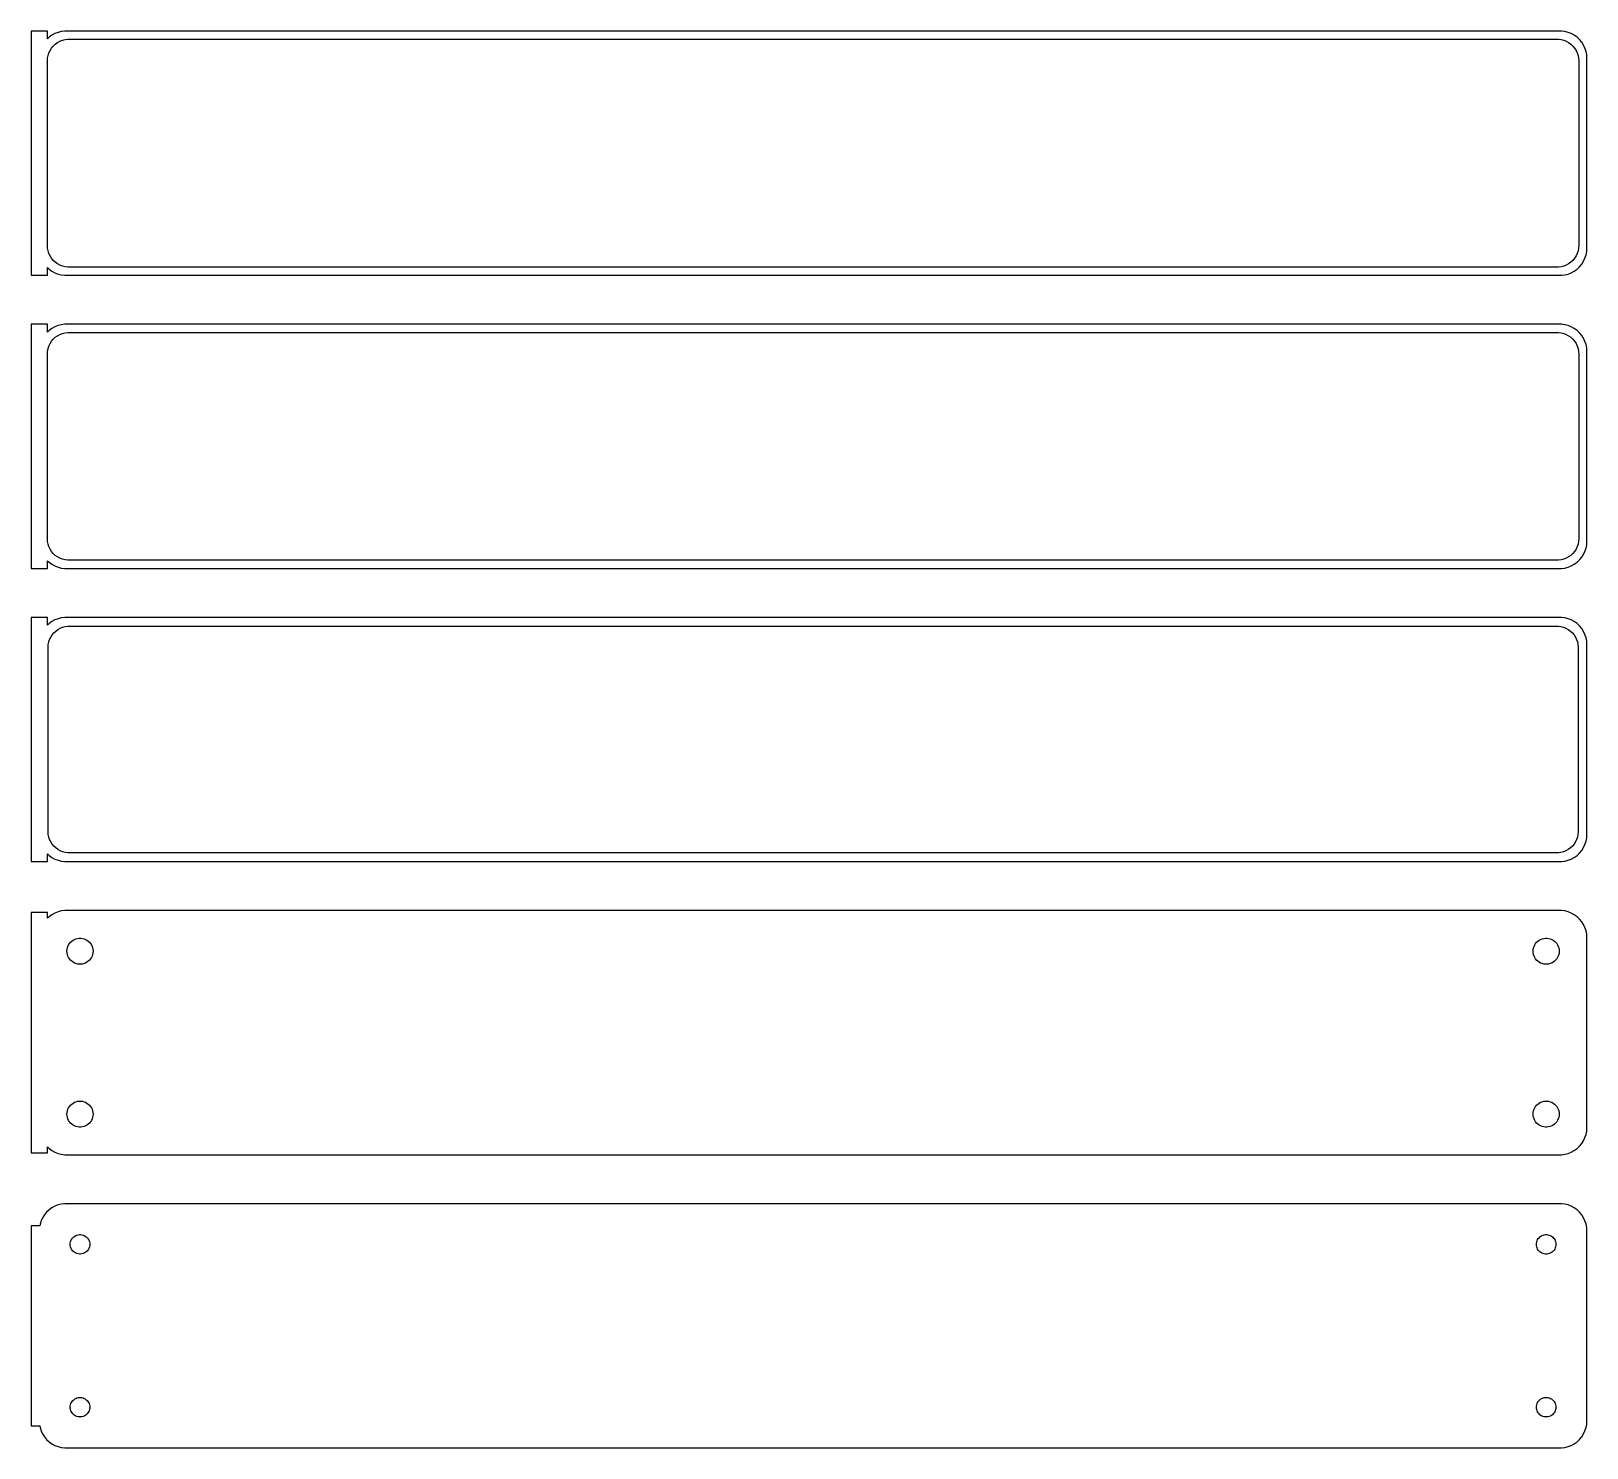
# Model space of a CAD drawing. Header units: metres. Extents: x -144 to 142, y 194 to 454.
import ezdxf

# ---------------------------------------------------------------- set-up
doc = ezdxf.new("R2010")
doc.units = ezdxf.units.M

msp = doc.modelspace()

# ---------------------------------------------------------------- linework, layer by layer
for p, q in [((-141, 454.49), (-144, 454.49)), ((-144, 454.49), (-144, 409.51)), ((-141, 453.059), (-141, 454.49)), ((-140.687, 453.353), (-141, 453.059)), ((-140.179, 453.722), (-140.687, 453.353)), ((-139.629, 454.024), (-140.179, 453.722)), ((-139.045, 454.255), (-139.629, 454.024)), ((-138.437, 454.411), (-139.045, 454.255)), ((-138.703, 452.619), (-138.236, 452.804)), ((-137.814, 454.49), (-138.437, 454.411)), ((-138.236, 452.804), (-137.75, 452.929)), ((137.814, 454.49), (-137.814, 454.49)), ((-137.75, 452.929), (-137.251, 452.992)), ((-137.251, 452.992), (137.251, 452.992)), ((137.251, 452.992), (137.75, 452.929)), ((137.75, 452.929), (138.236, 452.804)), ((138.437, 454.411), (137.814, 454.49)), ((138.236, 452.804), (138.703, 452.619)), ((139.045, 454.255), (138.437, 454.411)), ((139.629, 454.024), (139.045, 454.255)), ((140.179, 453.722), (139.629, 454.024)), ((140.687, 453.353), (140.179, 453.722)), ((141.145, 452.923), (140.687, 453.353)), ((141.545, 452.439), (141.145, 452.923)), ((-140.968, 449.501), (-140.874, 449.995)), ((-140.874, 449.995), (-140.719, 450.472)), ((-140.719, 450.472), (-140.505, 450.927)), ((-140.505, 450.927), (-140.236, 451.351)), ((-140.236, 451.351), (-139.916, 451.738)), ((-139.916, 451.738), (-139.55, 452.082)), ((-139.55, 452.082), (-139.143, 452.377)), ((-139.143, 452.377), (-138.703, 452.619)), ((138.703, 452.619), (139.143, 452.377)), ((139.143, 452.377), (139.55, 452.082)), ((139.55, 452.082), (139.916, 451.738)), ((139.916, 451.738), (140.236, 451.351)), ((140.236, 451.351), (140.505, 450.927)), ((140.505, 450.927), (140.719, 450.472)), ((140.719, 450.472), (140.874, 449.995)), ((140.874, 449.995), (140.968, 449.501)), ((141.882, 451.909), (141.545, 452.439)), ((142.149, 451.341), (141.882, 451.909)), ((142.343, 450.743), (142.149, 451.341)), ((142.461, 450.127), (142.343, 450.743)), ((142.5, 449.5), (142.461, 450.127)), ((-141, 449), (-140.968, 449.501)), ((-141, 415), (-141, 449)), ((140.968, 449.501), (141, 449)), ((141, 449), (141, 415)), ((142.5, 414.5), (142.5, 449.5)), ((-140.968, 414.499), (-141, 415)), ((-140.874, 414.005), (-140.968, 414.499)), ((-140.719, 413.528), (-140.874, 414.005)), ((-140.505, 413.073), (-140.719, 413.528)), ((-140.236, 412.649), (-140.505, 413.073)), ((-139.916, 412.262), (-140.236, 412.649)), ((140.236, 412.649), (139.916, 412.262)), ((140.505, 413.073), (140.236, 412.649)), ((140.719, 413.528), (140.505, 413.073)), ((140.874, 414.005), (140.719, 413.528)), ((140.968, 414.499), (140.874, 414.005)), ((141, 415), (140.968, 414.499)), ((141.882, 412.091), (142.149, 412.659)), ((142.149, 412.659), (142.343, 413.257)), ((142.343, 413.257), (142.461, 413.873)), ((142.461, 413.873), (142.5, 414.5)), ((-141, 410.941), (-140.687, 410.647)), ((-141, 409.51), (-141, 410.941)), ((-140.687, 410.647), (-140.179, 410.278)), ((-140.179, 410.278), (-139.629, 409.976)), ((-139.55, 411.918), (-139.916, 412.262)), ((-139.629, 409.976), (-139.045, 409.745)), ((-139.143, 411.623), (-139.55, 411.918)), ((-138.703, 411.381), (-139.143, 411.623)), ((-139.045, 409.745), (-138.437, 409.589)), ((-138.236, 411.196), (-138.703, 411.381)), ((-137.75, 411.071), (-138.236, 411.196)), ((-137.251, 411.008), (-137.75, 411.071)), ((137.251, 411.008), (-137.251, 411.008)), ((137.75, 411.071), (137.251, 411.008)), ((138.236, 411.196), (137.75, 411.071)), ((138.703, 411.381), (138.236, 411.196)), ((138.437, 409.589), (139.045, 409.745)), ((139.143, 411.623), (138.703, 411.381)), ((139.045, 409.745), (139.629, 409.976)), ((139.55, 411.918), (139.143, 411.623)), ((139.916, 412.262), (139.55, 411.918)), ((139.629, 409.976), (140.179, 410.278)), ((140.179, 410.278), (140.687, 410.647)), ((140.687, 410.647), (141.145, 411.077)), ((141.145, 411.077), (141.545, 411.561)), ((141.545, 411.561), (141.882, 412.091)), ((-144, 409.51), (-141, 409.51)), ((-138.437, 409.589), (-137.814, 409.51)), ((-137.814, 409.51), (137.814, 409.51)), ((137.814, 409.51), (138.437, 409.589)), ((-141, 400.49), (-144, 400.49)), ((-144, 400.49), (-144, 355.51)), ((-141, 399.059), (-141, 400.49)), ((-140.687, 399.353), (-141, 399.059)), ((-140.179, 399.722), (-140.687, 399.353)), ((-139.629, 400.024), (-140.179, 399.722)), ((-139.045, 400.255), (-139.629, 400.024)), ((-139.55, 398.082), (-139.143, 398.377)), ((-139.143, 398.377), (-138.703, 398.619)), ((-138.437, 400.411), (-139.045, 400.255)), ((-138.703, 398.619), (-138.236, 398.804)), ((-137.814, 400.49), (-138.437, 400.411)), ((-138.236, 398.804), (-137.75, 398.929)), ((137.814, 400.49), (-137.814, 400.49)), ((-137.75, 398.929), (-137.251, 398.992)), ((-137.251, 398.992), (137.251, 398.992)), ((137.251, 398.992), (137.75, 398.929)), ((137.75, 398.929), (138.236, 398.804)), ((138.437, 400.411), (137.814, 400.49)), ((138.236, 398.804), (138.703, 398.619)), ((139.045, 400.255), (138.437, 400.411)), ((138.703, 398.619), (139.143, 398.377)), ((139.629, 400.024), (139.045, 400.255)), ((139.143, 398.377), (139.55, 398.082)), ((140.179, 399.722), (139.629, 400.024)), ((140.687, 399.353), (140.179, 399.722)), ((141.145, 398.923), (140.687, 399.353)), ((141.545, 398.439), (141.145, 398.923)), ((141.882, 397.909), (141.545, 398.439)), ((-141, 395), (-140.968, 395.501)), ((-140.968, 395.501), (-140.874, 395.995)), ((-140.874, 395.995), (-140.719, 396.472)), ((-140.719, 396.472), (-140.505, 396.927)), ((-140.505, 396.927), (-140.236, 397.351)), ((-140.236, 397.351), (-139.916, 397.738)), ((-139.916, 397.738), (-139.55, 398.082)), ((139.55, 398.082), (139.916, 397.738)), ((139.916, 397.738), (140.236, 397.351)), ((140.236, 397.351), (140.505, 396.927)), ((140.505, 396.927), (140.719, 396.472)), ((140.719, 396.472), (140.874, 395.995)), ((140.874, 395.995), (140.968, 395.501)), ((140.968, 395.501), (141, 395)), ((142.149, 397.341), (141.882, 397.909)), ((142.343, 396.743), (142.149, 397.341)), ((142.461, 396.127), (142.343, 396.743)), ((142.5, 395.5), (142.461, 396.127)), ((142.5, 360.5), (142.5, 395.5)), ((-141, 361), (-141, 395)), ((141, 395), (141, 361)), ((-140.968, 360.499), (-141, 361)), ((141, 361), (140.968, 360.499)), ((-140.874, 360.005), (-140.968, 360.499)), ((-140.719, 359.528), (-140.874, 360.005)), ((-140.505, 359.073), (-140.719, 359.528)), ((-140.236, 358.649), (-140.505, 359.073)), ((-139.916, 358.262), (-140.236, 358.649)), ((-139.55, 357.918), (-139.916, 358.262)), ((139.916, 358.262), (139.55, 357.918)), ((140.236, 358.649), (139.916, 358.262)), ((140.505, 359.073), (140.236, 358.649)), ((140.719, 359.528), (140.505, 359.073)), ((140.874, 360.005), (140.719, 359.528)), ((140.968, 360.499), (140.874, 360.005)), ((141.882, 358.091), (142.149, 358.659)), ((142.149, 358.659), (142.343, 359.257)), ((142.343, 359.257), (142.461, 359.873)), ((142.461, 359.873), (142.5, 360.5)), ((-144, 355.51), (-141, 355.51)), ((-141, 356.941), (-140.687, 356.647)), ((-141, 355.51), (-141, 356.941)), ((-140.687, 356.647), (-140.179, 356.278)), ((-140.179, 356.278), (-139.629, 355.976)), ((-139.629, 355.976), (-139.045, 355.745)), ((-139.143, 357.623), (-139.55, 357.918)), ((-138.703, 357.381), (-139.143, 357.623)), ((-139.045, 355.745), (-138.437, 355.589)), ((-138.236, 357.196), (-138.703, 357.381)), ((-138.437, 355.589), (-137.814, 355.51)), ((-137.75, 357.071), (-138.236, 357.196)), ((-137.814, 355.51), (137.814, 355.51)), ((-137.251, 357.008), (-137.75, 357.071)), ((137.251, 357.008), (-137.251, 357.008)), ((137.75, 357.071), (137.251, 357.008)), ((138.236, 357.196), (137.75, 357.071)), ((137.814, 355.51), (138.437, 355.589)), ((138.703, 357.381), (138.236, 357.196)), ((138.437, 355.589), (139.045, 355.745)), ((139.143, 357.623), (138.703, 357.381)), ((139.045, 355.745), (139.629, 355.976)), ((139.55, 357.918), (139.143, 357.623)), ((139.629, 355.976), (140.179, 356.278)), ((140.179, 356.278), (140.687, 356.647)), ((140.687, 356.647), (141.145, 357.077)), ((141.145, 357.077), (141.545, 357.561)), ((141.545, 357.561), (141.882, 358.091)), ((-141, 346.49), (-144, 346.49)), ((-144, 346.49), (-144, 301.51)), ((-141, 345.059), (-141, 346.49)), ((-140.687, 345.353), (-141, 345.059)), ((-140.179, 345.722), (-140.687, 345.353)), ((-139.629, 346.024), (-140.179, 345.722)), ((-139.823, 343.651), (-139.469, 343.984)), ((-139.045, 346.255), (-139.629, 346.024)), ((-139.469, 343.984), (-139.075, 344.27)), ((-139.075, 344.27), (-138.649, 344.504)), ((-138.437, 346.411), (-139.045, 346.255)), ((-138.649, 344.504), (-138.197, 344.683)), ((-137.814, 346.49), (-138.437, 346.411)), ((-138.197, 344.683), (-137.726, 344.804)), ((137.814, 346.49), (-137.814, 346.49)), ((-137.726, 344.804), (-137.243, 344.865)), ((-137.243, 344.865), (137.243, 344.865)), ((137.243, 344.865), (137.726, 344.804)), ((137.726, 344.804), (138.197, 344.683)), ((138.437, 346.411), (137.814, 346.49)), ((138.197, 344.683), (138.649, 344.504)), ((139.045, 346.255), (138.437, 346.411)), ((138.649, 344.504), (139.075, 344.27)), ((139.629, 346.024), (139.045, 346.255)), ((139.075, 344.27), (139.469, 343.984)), ((139.469, 343.984), (139.823, 343.651)), ((140.179, 345.722), (139.629, 346.024)), ((140.687, 345.353), (140.179, 345.722)), ((141.145, 344.923), (140.687, 345.353)), ((141.545, 344.439), (141.145, 344.923)), ((141.882, 343.909), (141.545, 344.439)), ((142.149, 343.341), (141.882, 343.909)), ((-140.873, 341), (-140.842, 341.485)), ((-140.873, 307), (-140.873, 341)), ((-140.842, 341.485), (-140.751, 341.963)), ((-140.751, 341.963), (-140.601, 342.426)), ((-140.601, 342.426), (-140.394, 342.866)), ((-140.394, 342.866), (-140.133, 343.276)), ((-140.133, 343.276), (-139.823, 343.651)), ((139.823, 343.651), (140.133, 343.276)), ((140.133, 343.276), (140.394, 342.866)), ((140.394, 342.866), (140.601, 342.426)), ((140.601, 342.426), (140.751, 341.963)), ((140.751, 341.963), (140.842, 341.485)), ((140.842, 341.485), (140.873, 341)), ((140.873, 341), (140.873, 307)), ((142.343, 342.743), (142.149, 343.341)), ((142.461, 342.127), (142.343, 342.743)), ((142.5, 341.5), (142.461, 342.127)), ((142.5, 306.5), (142.5, 341.5)), ((-140.842, 306.515), (-140.873, 307)), ((140.873, 307), (140.842, 306.515)), ((-140.751, 306.037), (-140.842, 306.515)), ((-140.601, 305.574), (-140.751, 306.037)), ((-140.394, 305.134), (-140.601, 305.574)), ((-140.133, 304.724), (-140.394, 305.134)), ((-139.823, 304.349), (-140.133, 304.724)), ((-139.469, 304.016), (-139.823, 304.349)), ((-139.075, 303.73), (-139.469, 304.016)), ((-138.649, 303.496), (-139.075, 303.73)), ((139.075, 303.73), (138.649, 303.496)), ((139.469, 304.016), (139.075, 303.73)), ((139.823, 304.349), (139.469, 304.016)), ((140.133, 304.724), (139.823, 304.349)), ((140.394, 305.134), (140.133, 304.724)), ((140.601, 305.574), (140.394, 305.134)), ((140.751, 306.037), (140.601, 305.574)), ((140.842, 306.515), (140.751, 306.037)), ((141.545, 303.561), (141.882, 304.091)), ((141.882, 304.091), (142.149, 304.659)), ((142.149, 304.659), (142.343, 305.257)), ((142.343, 305.257), (142.461, 305.873)), ((142.461, 305.873), (142.5, 306.5)), ((-144, 301.51), (-141, 301.51)), ((-141, 302.941), (-140.687, 302.647)), ((-141, 301.51), (-141, 302.941)), ((-140.687, 302.647), (-140.179, 302.278)), ((-140.179, 302.278), (-139.629, 301.976)), ((-139.629, 301.976), (-139.045, 301.745)), ((-139.045, 301.745), (-138.437, 301.589)), ((-138.197, 303.317), (-138.649, 303.496)), ((-138.437, 301.589), (-137.814, 301.51)), ((-137.726, 303.196), (-138.197, 303.317)), ((-137.814, 301.51), (137.814, 301.51)), ((-137.243, 303.135), (-137.726, 303.196)), ((137.243, 303.135), (-137.243, 303.135)), ((137.726, 303.196), (137.243, 303.135)), ((138.197, 303.317), (137.726, 303.196)), ((137.814, 301.51), (138.437, 301.589)), ((138.649, 303.496), (138.197, 303.317)), ((138.437, 301.589), (139.045, 301.745)), ((139.045, 301.745), (139.629, 301.976)), ((139.629, 301.976), (140.179, 302.278)), ((140.179, 302.278), (140.687, 302.647)), ((140.687, 302.647), (141.145, 303.077)), ((141.145, 303.077), (141.545, 303.561)), ((-139.045, 292.255), (-139.629, 292.024)), ((-138.437, 292.411), (-139.045, 292.255)), ((-137.814, 292.49), (-138.437, 292.411)), ((137.814, 292.49), (-137.814, 292.49)), ((138.437, 292.411), (137.814, 292.49)), ((139.045, 292.255), (138.437, 292.411)), ((139.629, 292.024), (139.045, 292.255)), ((-141, 292.115), (-144, 292.115)), ((-144, 292.115), (-144, 247.885)), ((-141, 291.059), (-141, 292.115)), ((-140.687, 291.353), (-141, 291.059)), ((-140.179, 291.722), (-140.687, 291.353)), ((-139.629, 292.024), (-140.179, 291.722)), ((140.179, 291.722), (139.629, 292.024)), ((140.687, 291.353), (140.179, 291.722)), ((141.145, 290.923), (140.687, 291.353)), ((141.545, 290.439), (141.145, 290.923)), ((141.882, 289.909), (141.545, 290.439)), ((142.149, 289.341), (141.882, 289.909)), ((-136.942, 286.411), (-136.75, 286.643)), ((-136.75, 286.643), (-136.53, 286.849)), ((-136.53, 286.849), (-136.286, 287.026)), ((-136.286, 287.026), (-136.022, 287.172)), ((-136.022, 287.172), (-135.742, 287.283)), ((-135.742, 287.283), (-135.45, 287.357)), ((-135.45, 287.357), (-135.151, 287.395)), ((-135.151, 287.395), (-134.849, 287.395)), ((-134.849, 287.395), (-134.55, 287.357)), ((-134.55, 287.357), (-134.258, 287.283)), ((-134.258, 287.283), (-133.978, 287.172)), ((-133.978, 287.172), (-133.714, 287.026)), ((-133.714, 287.026), (-133.47, 286.849)), ((-133.47, 286.849), (-133.25, 286.643)), ((-133.25, 286.643), (-133.058, 286.411)), ((133.058, 286.411), (133.25, 286.643)), ((133.25, 286.643), (133.47, 286.849)), ((133.47, 286.849), (133.714, 287.026)), ((133.714, 287.026), (133.978, 287.172)), ((133.978, 287.172), (134.258, 287.283)), ((134.258, 287.283), (134.55, 287.357)), ((134.55, 287.357), (134.849, 287.395)), ((134.849, 287.395), (135.151, 287.395)), ((135.151, 287.395), (135.45, 287.357)), ((135.45, 287.357), (135.742, 287.283)), ((135.742, 287.283), (136.022, 287.172)), ((136.022, 287.172), (136.286, 287.026)), ((136.286, 287.026), (136.53, 286.849)), ((136.53, 286.849), (136.75, 286.643)), ((136.75, 286.643), (136.942, 286.411)), ((142.343, 288.743), (142.149, 289.341)), ((142.461, 288.127), (142.343, 288.743)), ((142.5, 287.5), (142.461, 288.127)), ((142.5, 252.5), (142.5, 287.5)), ((-137.4, 285), (-137.381, 285.301)), ((-137.381, 284.699), (-137.4, 285)), ((-137.381, 285.301), (-137.325, 285.597)), ((-137.325, 284.403), (-137.381, 284.699)), ((-137.325, 285.597), (-137.231, 285.883)), ((-137.231, 284.117), (-137.325, 284.403)), ((-137.231, 285.883), (-137.103, 286.156)), ((-137.103, 283.844), (-137.231, 284.117)), ((-137.103, 286.156), (-136.942, 286.411)), ((-136.942, 283.589), (-137.103, 283.844)), ((-133.058, 286.411), (-132.897, 286.156)), ((-132.897, 283.844), (-133.058, 283.589)), ((-132.897, 286.156), (-132.769, 285.883)), ((-132.769, 284.117), (-132.897, 283.844)), ((-132.769, 285.883), (-132.675, 285.597)), ((-132.675, 284.403), (-132.769, 284.117)), ((-132.675, 285.597), (-132.619, 285.301)), ((-132.619, 284.699), (-132.675, 284.403)), ((-132.619, 285.301), (-132.6, 285)), ((-132.6, 285), (-132.619, 284.699)), ((132.6, 285), (132.619, 285.301)), ((132.619, 284.699), (132.6, 285)), ((132.619, 285.301), (132.675, 285.597)), ((132.675, 284.403), (132.619, 284.699)), ((132.675, 285.597), (132.769, 285.883)), ((132.769, 284.117), (132.675, 284.403)), ((132.769, 285.883), (132.897, 286.156)), ((132.897, 283.844), (132.769, 284.117)), ((132.897, 286.156), (133.058, 286.411)), ((133.058, 283.589), (132.897, 283.844)), ((136.942, 286.411), (137.103, 286.156)), ((137.103, 283.844), (136.942, 283.589)), ((137.103, 286.156), (137.231, 285.883)), ((137.231, 284.117), (137.103, 283.844)), ((137.231, 285.883), (137.325, 285.597)), ((137.325, 284.403), (137.231, 284.117)), ((137.325, 285.597), (137.381, 285.301)), ((137.381, 284.699), (137.325, 284.403)), ((137.381, 285.301), (137.4, 285)), ((137.4, 285), (137.381, 284.699)), ((-136.75, 283.357), (-136.942, 283.589)), ((-136.53, 283.151), (-136.75, 283.357)), ((-136.286, 282.974), (-136.53, 283.151)), ((-136.022, 282.828), (-136.286, 282.974)), ((-135.742, 282.717), (-136.022, 282.828)), ((-135.45, 282.643), (-135.742, 282.717)), ((-135.151, 282.605), (-135.45, 282.643)), ((-134.849, 282.605), (-135.151, 282.605)), ((-134.55, 282.643), (-134.849, 282.605)), ((-134.258, 282.717), (-134.55, 282.643)), ((-133.978, 282.828), (-134.258, 282.717)), ((-133.714, 282.974), (-133.978, 282.828)), ((-133.47, 283.151), (-133.714, 282.974)), ((-133.25, 283.357), (-133.47, 283.151)), ((-133.058, 283.589), (-133.25, 283.357)), ((133.25, 283.357), (133.058, 283.589)), ((133.47, 283.151), (133.25, 283.357)), ((133.714, 282.974), (133.47, 283.151)), ((133.978, 282.828), (133.714, 282.974)), ((134.258, 282.717), (133.978, 282.828)), ((134.55, 282.643), (134.258, 282.717)), ((134.849, 282.605), (134.55, 282.643)), ((135.151, 282.605), (134.849, 282.605)), ((135.45, 282.643), (135.151, 282.605)), ((135.742, 282.717), (135.45, 282.643)), ((136.022, 282.828), (135.742, 282.717)), ((136.286, 282.974), (136.022, 282.828)), ((136.53, 283.151), (136.286, 282.974)), ((136.75, 283.357), (136.53, 283.151)), ((136.942, 283.589), (136.75, 283.357)), ((-137.4, 255), (-137.381, 255.301)), ((-137.381, 254.699), (-137.4, 255)), ((-137.381, 255.301), (-137.325, 255.597)), ((-137.325, 255.597), (-137.231, 255.883)), ((-137.231, 255.883), (-137.103, 256.156)), ((-137.103, 256.156), (-136.942, 256.411)), ((-136.942, 256.411), (-136.75, 256.643)), ((-136.75, 256.643), (-136.53, 256.849)), ((-136.53, 256.849), (-136.286, 257.026)), ((-136.286, 257.026), (-136.022, 257.172)), ((-136.022, 257.172), (-135.742, 257.283)), ((-135.742, 257.283), (-135.45, 257.357)), ((-135.45, 257.357), (-135.151, 257.395)), ((-135.151, 257.395), (-134.849, 257.395)), ((-134.849, 257.395), (-134.55, 257.357)), ((-134.55, 257.357), (-134.258, 257.283)), ((-134.258, 257.283), (-133.978, 257.172)), ((-133.978, 257.172), (-133.714, 257.026)), ((-133.714, 257.026), (-133.47, 256.849)), ((-133.47, 256.849), (-133.25, 256.643)), ((-133.25, 256.643), (-133.058, 256.411)), ((-133.058, 256.411), (-132.897, 256.156)), ((-132.897, 256.156), (-132.769, 255.883)), ((-132.769, 255.883), (-132.675, 255.597)), ((-132.675, 255.597), (-132.619, 255.301)), ((-132.619, 255.301), (-132.6, 255)), ((-132.6, 255), (-132.619, 254.699)), ((132.6, 255), (132.619, 255.301)), ((132.619, 254.699), (132.6, 255)), ((132.619, 255.301), (132.675, 255.597)), ((132.675, 255.597), (132.769, 255.883)), ((132.769, 255.883), (132.897, 256.156)), ((132.897, 256.156), (133.058, 256.411)), ((133.058, 256.411), (133.25, 256.643)), ((133.25, 256.643), (133.47, 256.849)), ((133.47, 256.849), (133.714, 257.026)), ((133.714, 257.026), (133.978, 257.172)), ((133.978, 257.172), (134.258, 257.283)), ((134.258, 257.283), (134.55, 257.357)), ((134.55, 257.357), (134.849, 257.395)), ((134.849, 257.395), (135.151, 257.395)), ((135.151, 257.395), (135.45, 257.357)), ((135.45, 257.357), (135.742, 257.283)), ((135.742, 257.283), (136.022, 257.172)), ((136.022, 257.172), (136.286, 257.026)), ((136.286, 257.026), (136.53, 256.849)), ((136.53, 256.849), (136.75, 256.643)), ((136.75, 256.643), (136.942, 256.411)), ((136.942, 256.411), (137.103, 256.156)), ((137.103, 256.156), (137.231, 255.883)), ((137.231, 255.883), (137.325, 255.597)), ((137.325, 255.597), (137.381, 255.301)), ((137.381, 255.301), (137.4, 255)), ((137.4, 255), (137.381, 254.699)), ((-137.325, 254.403), (-137.381, 254.699)), ((-137.231, 254.117), (-137.325, 254.403)), ((-137.103, 253.844), (-137.231, 254.117)), ((-136.942, 253.589), (-137.103, 253.844)), ((-136.75, 253.357), (-136.942, 253.589)), ((-136.53, 253.151), (-136.75, 253.357)), ((-136.286, 252.974), (-136.53, 253.151)), ((-136.022, 252.828), (-136.286, 252.974)), ((-135.742, 252.717), (-136.022, 252.828)), ((-135.45, 252.643), (-135.742, 252.717)), ((-135.151, 252.605), (-135.45, 252.643)), ((-134.849, 252.605), (-135.151, 252.605)), ((-134.55, 252.643), (-134.849, 252.605)), ((-134.258, 252.717), (-134.55, 252.643)), ((-133.978, 252.828), (-134.258, 252.717)), ((-133.714, 252.974), (-133.978, 252.828)), ((-133.47, 253.151), (-133.714, 252.974)), ((-133.25, 253.357), (-133.47, 253.151)), ((-133.058, 253.589), (-133.25, 253.357)), ((-132.897, 253.844), (-133.058, 253.589)), ((-132.769, 254.117), (-132.897, 253.844)), ((-132.675, 254.403), (-132.769, 254.117)), ((-132.619, 254.699), (-132.675, 254.403)), ((132.675, 254.403), (132.619, 254.699)), ((132.769, 254.117), (132.675, 254.403)), ((132.897, 253.844), (132.769, 254.117)), ((133.058, 253.589), (132.897, 253.844)), ((133.25, 253.357), (133.058, 253.589)), ((133.47, 253.151), (133.25, 253.357)), ((133.714, 252.974), (133.47, 253.151)), ((133.978, 252.828), (133.714, 252.974)), ((134.258, 252.717), (133.978, 252.828)), ((134.55, 252.643), (134.258, 252.717)), ((134.849, 252.605), (134.55, 252.643)), ((135.151, 252.605), (134.849, 252.605)), ((135.45, 252.643), (135.151, 252.605)), ((135.742, 252.717), (135.45, 252.643)), ((136.022, 252.828), (135.742, 252.717)), ((136.286, 252.974), (136.022, 252.828)), ((136.53, 253.151), (136.286, 252.974)), ((136.75, 253.357), (136.53, 253.151)), ((136.942, 253.589), (136.75, 253.357)), ((137.103, 253.844), (136.942, 253.589)), ((137.231, 254.117), (137.103, 253.844)), ((137.325, 254.403), (137.231, 254.117)), ((137.381, 254.699), (137.325, 254.403)), ((142.461, 251.873), (142.5, 252.5)), ((141.145, 249.077), (141.545, 249.561)), ((141.545, 249.561), (141.882, 250.091)), ((141.882, 250.091), (142.149, 250.659)), ((142.149, 250.659), (142.343, 251.257)), ((142.343, 251.257), (142.461, 251.873)), ((-144, 247.885), (-141, 247.885)), ((-141, 247.885), (-141, 248.941)), ((-141, 248.941), (-140.687, 248.647)), ((-140.687, 248.647), (-140.179, 248.278)), ((-140.179, 248.278), (-139.629, 247.976)), ((-139.629, 247.976), (-139.045, 247.745)), ((-139.045, 247.745), (-138.437, 247.589)), ((-138.437, 247.589), (-137.814, 247.51)), ((-137.814, 247.51), (137.814, 247.51)), ((137.814, 247.51), (138.437, 247.589)), ((138.437, 247.589), (139.045, 247.745)), ((139.045, 247.745), (139.629, 247.976)), ((139.629, 247.976), (140.179, 248.278)), ((140.179, 248.278), (140.687, 248.647)), ((140.687, 248.647), (141.145, 249.077)), ((-139.629, 238.024), (-140.179, 237.722)), ((-139.045, 238.255), (-139.629, 238.024)), ((-138.437, 238.411), (-139.045, 238.255)), ((-137.814, 238.49), (-138.437, 238.411)), ((137.814, 238.49), (-137.814, 238.49)), ((138.437, 238.411), (137.814, 238.49)), ((139.045, 238.255), (138.437, 238.411)), ((139.629, 238.024), (139.045, 238.255)), ((140.179, 237.722), (139.629, 238.024)), ((-142.149, 235.341), (-142.343, 234.743)), ((-141.882, 235.909), (-142.149, 235.341)), ((-141.545, 236.439), (-141.882, 235.909)), ((-141.145, 236.923), (-141.545, 236.439)), ((-140.687, 237.353), (-141.145, 236.923)), ((-140.179, 237.722), (-140.687, 237.353)), ((140.687, 237.353), (140.179, 237.722)), ((141.145, 236.923), (140.687, 237.353)), ((141.545, 236.439), (141.145, 236.923)), ((141.882, 235.909), (141.545, 236.439)), ((142.149, 235.341), (141.882, 235.909)), ((142.343, 234.743), (142.149, 235.341)), ((-142.4, 234.444), (-144, 234.444)), ((-144, 234.444), (-144, 197.556)), ((-142.343, 234.743), (-142.4, 234.444)), ((-136.456, 232.058), (-136.312, 232.232)), ((-136.312, 232.232), (-136.147, 232.387)), ((-136.147, 232.387), (-135.964, 232.52)), ((-135.964, 232.52), (-135.766, 232.629)), ((-135.766, 232.629), (-135.556, 232.712)), ((-135.556, 232.712), (-135.337, 232.768)), ((-135.337, 232.768), (-135.113, 232.796)), ((-135.113, 232.796), (-134.887, 232.796)), ((-134.887, 232.796), (-134.663, 232.768)), ((-134.663, 232.768), (-134.444, 232.712)), ((-134.444, 232.712), (-134.234, 232.629)), ((-134.234, 232.629), (-134.036, 232.52)), ((-134.036, 232.52), (-133.853, 232.387)), ((-133.853, 232.387), (-133.688, 232.232)), ((-133.688, 232.232), (-133.544, 232.058)), ((133.544, 232.058), (133.688, 232.232)), ((133.688, 232.232), (133.853, 232.387)), ((133.853, 232.387), (134.036, 232.52)), ((134.036, 232.52), (134.234, 232.629)), ((134.234, 232.629), (134.444, 232.712)), ((134.444, 232.712), (134.663, 232.768)), ((134.663, 232.768), (134.887, 232.796)), ((134.887, 232.796), (135.113, 232.796)), ((135.113, 232.796), (135.337, 232.768)), ((135.337, 232.768), (135.556, 232.712)), ((135.556, 232.712), (135.766, 232.629)), ((135.766, 232.629), (135.964, 232.52)), ((135.964, 232.52), (136.147, 232.387)), ((136.147, 232.387), (136.312, 232.232)), ((136.312, 232.232), (136.456, 232.058)), ((142.461, 234.127), (142.343, 234.743)), ((142.5, 233.5), (142.461, 234.127)), ((142.5, 198.5), (142.5, 233.5)), ((-136.8, 231), (-136.786, 231.226)), ((-136.786, 230.774), (-136.8, 231)), ((-136.786, 231.226), (-136.743, 231.448)), ((-136.743, 230.552), (-136.786, 230.774)), ((-136.743, 231.448), (-136.674, 231.663)), ((-136.674, 230.337), (-136.743, 230.552)), ((-136.674, 231.663), (-136.577, 231.867)), ((-136.577, 230.133), (-136.674, 230.337)), ((-136.577, 231.867), (-136.456, 232.058)), ((-136.456, 229.942), (-136.577, 230.133)), ((-136.312, 229.768), (-136.456, 229.942)), ((-136.147, 229.613), (-136.312, 229.768)), ((-135.964, 229.48), (-136.147, 229.613)), ((-135.766, 229.371), (-135.964, 229.48)), ((-135.556, 229.288), (-135.766, 229.371)), ((-135.337, 229.232), (-135.556, 229.288)), ((-135.113, 229.204), (-135.337, 229.232)), ((-134.887, 229.204), (-135.113, 229.204)), ((-134.663, 229.232), (-134.887, 229.204)), ((-134.444, 229.288), (-134.663, 229.232)), ((-134.234, 229.371), (-134.444, 229.288)), ((-134.036, 229.48), (-134.234, 229.371)), ((-133.853, 229.613), (-134.036, 229.48)), ((-133.688, 229.768), (-133.853, 229.613)), ((-133.544, 229.942), (-133.688, 229.768)), ((-133.544, 232.058), (-133.423, 231.867)), ((-133.423, 230.133), (-133.544, 229.942)), ((-133.423, 231.867), (-133.326, 231.663)), ((-133.326, 230.337), (-133.423, 230.133)), ((-133.326, 231.663), (-133.257, 231.448)), ((-133.257, 230.552), (-133.326, 230.337)), ((-133.257, 231.448), (-133.214, 231.226)), ((-133.214, 230.774), (-133.257, 230.552)), ((-133.214, 231.226), (-133.2, 231)), ((-133.2, 231), (-133.214, 230.774)), ((133.2, 231), (133.214, 231.226)), ((133.214, 230.774), (133.2, 231)), ((133.214, 231.226), (133.257, 231.448)), ((133.257, 230.552), (133.214, 230.774)), ((133.257, 231.448), (133.326, 231.663)), ((133.326, 230.337), (133.257, 230.552)), ((133.326, 231.663), (133.423, 231.867)), ((133.423, 230.133), (133.326, 230.337)), ((133.423, 231.867), (133.544, 232.058)), ((133.544, 229.942), (133.423, 230.133)), ((133.688, 229.768), (133.544, 229.942)), ((133.853, 229.613), (133.688, 229.768)), ((134.036, 229.48), (133.853, 229.613)), ((134.234, 229.371), (134.036, 229.48)), ((134.444, 229.288), (134.234, 229.371)), ((134.663, 229.232), (134.444, 229.288)), ((134.887, 229.204), (134.663, 229.232)), ((135.113, 229.204), (134.887, 229.204)), ((135.337, 229.232), (135.113, 229.204)), ((135.556, 229.288), (135.337, 229.232)), ((135.766, 229.371), (135.556, 229.288)), ((135.964, 229.48), (135.766, 229.371)), ((136.147, 229.613), (135.964, 229.48)), ((136.312, 229.768), (136.147, 229.613)), ((136.456, 229.942), (136.312, 229.768)), ((136.456, 232.058), (136.577, 231.867)), ((136.577, 230.133), (136.456, 229.942)), ((136.577, 231.867), (136.674, 231.663)), ((136.674, 230.337), (136.577, 230.133)), ((136.674, 231.663), (136.743, 231.448)), ((136.743, 230.552), (136.674, 230.337)), ((136.743, 231.448), (136.786, 231.226)), ((136.786, 230.774), (136.743, 230.552)), ((136.786, 231.226), (136.8, 231)), ((136.8, 231), (136.786, 230.774)), ((-136.8, 201), (-136.786, 201.226)), ((-136.786, 200.774), (-136.8, 201)), ((-136.786, 201.226), (-136.743, 201.448)), ((-136.743, 200.552), (-136.786, 200.774)), ((-136.743, 201.448), (-136.674, 201.663)), ((-136.674, 200.337), (-136.743, 200.552)), ((-136.674, 201.663), (-136.577, 201.867)), ((-136.577, 201.867), (-136.456, 202.058)), ((-136.456, 202.058), (-136.312, 202.232)), ((-136.312, 202.232), (-136.147, 202.387)), ((-136.147, 202.387), (-135.964, 202.52)), ((-135.964, 202.52), (-135.766, 202.629)), ((-135.766, 202.629), (-135.556, 202.712)), ((-135.556, 202.712), (-135.337, 202.768)), ((-135.337, 202.768), (-135.113, 202.796)), ((-135.113, 202.796), (-134.887, 202.796)), ((-134.887, 202.796), (-134.663, 202.768)), ((-134.663, 202.768), (-134.444, 202.712)), ((-134.444, 202.712), (-134.234, 202.629)), ((-134.234, 202.629), (-134.036, 202.52)), ((-134.036, 202.52), (-133.853, 202.387)), ((-133.853, 202.387), (-133.688, 202.232)), ((-133.688, 202.232), (-133.544, 202.058)), ((-133.544, 202.058), (-133.423, 201.867)), ((-133.423, 201.867), (-133.326, 201.663)), ((-133.326, 201.663), (-133.257, 201.448)), ((-133.257, 200.552), (-133.326, 200.337)), ((-133.257, 201.448), (-133.214, 201.226)), ((-133.214, 200.774), (-133.257, 200.552)), ((-133.214, 201.226), (-133.2, 201)), ((-133.2, 201), (-133.214, 200.774)), ((133.2, 201), (133.214, 201.226)), ((133.214, 200.774), (133.2, 201)), ((133.214, 201.226), (133.257, 201.448)), ((133.257, 200.552), (133.214, 200.774)), ((133.257, 201.448), (133.326, 201.663)), ((133.326, 200.337), (133.257, 200.552)), ((133.326, 201.663), (133.423, 201.867)), ((133.423, 201.867), (133.544, 202.058)), ((133.544, 202.058), (133.688, 202.232)), ((133.688, 202.232), (133.853, 202.387)), ((133.853, 202.387), (134.036, 202.52)), ((134.036, 202.52), (134.234, 202.629)), ((134.234, 202.629), (134.444, 202.712)), ((134.444, 202.712), (134.663, 202.768)), ((134.663, 202.768), (134.887, 202.796)), ((134.887, 202.796), (135.113, 202.796)), ((135.113, 202.796), (135.337, 202.768)), ((135.337, 202.768), (135.556, 202.712)), ((135.556, 202.712), (135.766, 202.629)), ((135.766, 202.629), (135.964, 202.52)), ((135.964, 202.52), (136.147, 202.387)), ((136.147, 202.387), (136.312, 202.232)), ((136.312, 202.232), (136.456, 202.058)), ((136.456, 202.058), (136.577, 201.867)), ((136.577, 201.867), (136.674, 201.663)), ((136.674, 201.663), (136.743, 201.448)), ((136.743, 200.552), (136.674, 200.337)), ((136.743, 201.448), (136.786, 201.226)), ((136.786, 200.774), (136.743, 200.552)), ((136.786, 201.226), (136.8, 201)), ((136.8, 201), (136.786, 200.774)), ((-136.577, 200.133), (-136.674, 200.337)), ((-136.456, 199.942), (-136.577, 200.133)), ((-136.312, 199.768), (-136.456, 199.942)), ((-136.147, 199.613), (-136.312, 199.768)), ((-135.964, 199.48), (-136.147, 199.613)), ((-135.766, 199.371), (-135.964, 199.48)), ((-135.556, 199.288), (-135.766, 199.371)), ((-135.337, 199.232), (-135.556, 199.288)), ((-135.113, 199.204), (-135.337, 199.232)), ((-134.887, 199.204), (-135.113, 199.204)), ((-134.663, 199.232), (-134.887, 199.204)), ((-134.444, 199.288), (-134.663, 199.232)), ((-134.234, 199.371), (-134.444, 199.288)), ((-134.036, 199.48), (-134.234, 199.371)), ((-133.853, 199.613), (-134.036, 199.48)), ((-133.688, 199.768), (-133.853, 199.613)), ((-133.544, 199.942), (-133.688, 199.768)), ((-133.423, 200.133), (-133.544, 199.942)), ((-133.326, 200.337), (-133.423, 200.133)), ((133.423, 200.133), (133.326, 200.337)), ((133.544, 199.942), (133.423, 200.133)), ((133.688, 199.768), (133.544, 199.942)), ((133.853, 199.613), (133.688, 199.768)), ((134.036, 199.48), (133.853, 199.613)), ((134.234, 199.371), (134.036, 199.48)), ((134.444, 199.288), (134.234, 199.371)), ((134.663, 199.232), (134.444, 199.288)), ((134.887, 199.204), (134.663, 199.232)), ((135.113, 199.204), (134.887, 199.204)), ((135.337, 199.232), (135.113, 199.204)), ((135.556, 199.288), (135.337, 199.232)), ((135.766, 199.371), (135.556, 199.288)), ((135.964, 199.48), (135.766, 199.371)), ((136.147, 199.613), (135.964, 199.48)), ((136.312, 199.768), (136.147, 199.613)), ((136.456, 199.942), (136.312, 199.768)), ((136.577, 200.133), (136.456, 199.942)), ((136.674, 200.337), (136.577, 200.133)), ((142.343, 197.257), (142.461, 197.873)), ((142.461, 197.873), (142.5, 198.5)), ((-144, 197.556), (-142.4, 197.556)), ((-142.4, 197.556), (-142.343, 197.257)), ((-142.343, 197.257), (-142.149, 196.659)), ((-142.149, 196.659), (-141.882, 196.091)), ((-141.882, 196.091), (-141.545, 195.561)), ((-141.545, 195.561), (-141.145, 195.077)), ((-141.145, 195.077), (-140.687, 194.647)), ((140.687, 194.647), (141.145, 195.077)), ((141.145, 195.077), (141.545, 195.561)), ((141.545, 195.561), (141.882, 196.091)), ((141.882, 196.091), (142.149, 196.659)), ((142.149, 196.659), (142.343, 197.257)), ((-140.687, 194.647), (-140.179, 194.278)), ((-140.179, 194.278), (-139.629, 193.976)), ((-139.629, 193.976), (-139.045, 193.745)), ((-139.045, 193.745), (-138.437, 193.589)), ((-138.437, 193.589), (-137.814, 193.51)), ((-137.814, 193.51), (137.814, 193.51)), ((137.814, 193.51), (138.437, 193.589)), ((138.437, 193.589), (139.045, 193.745)), ((139.045, 193.745), (139.629, 193.976)), ((139.629, 193.976), (140.179, 194.278)), ((140.179, 194.278), (140.687, 194.647))]:
    msp.add_line(p, q)

doc.saveas('drawing.dxf')
